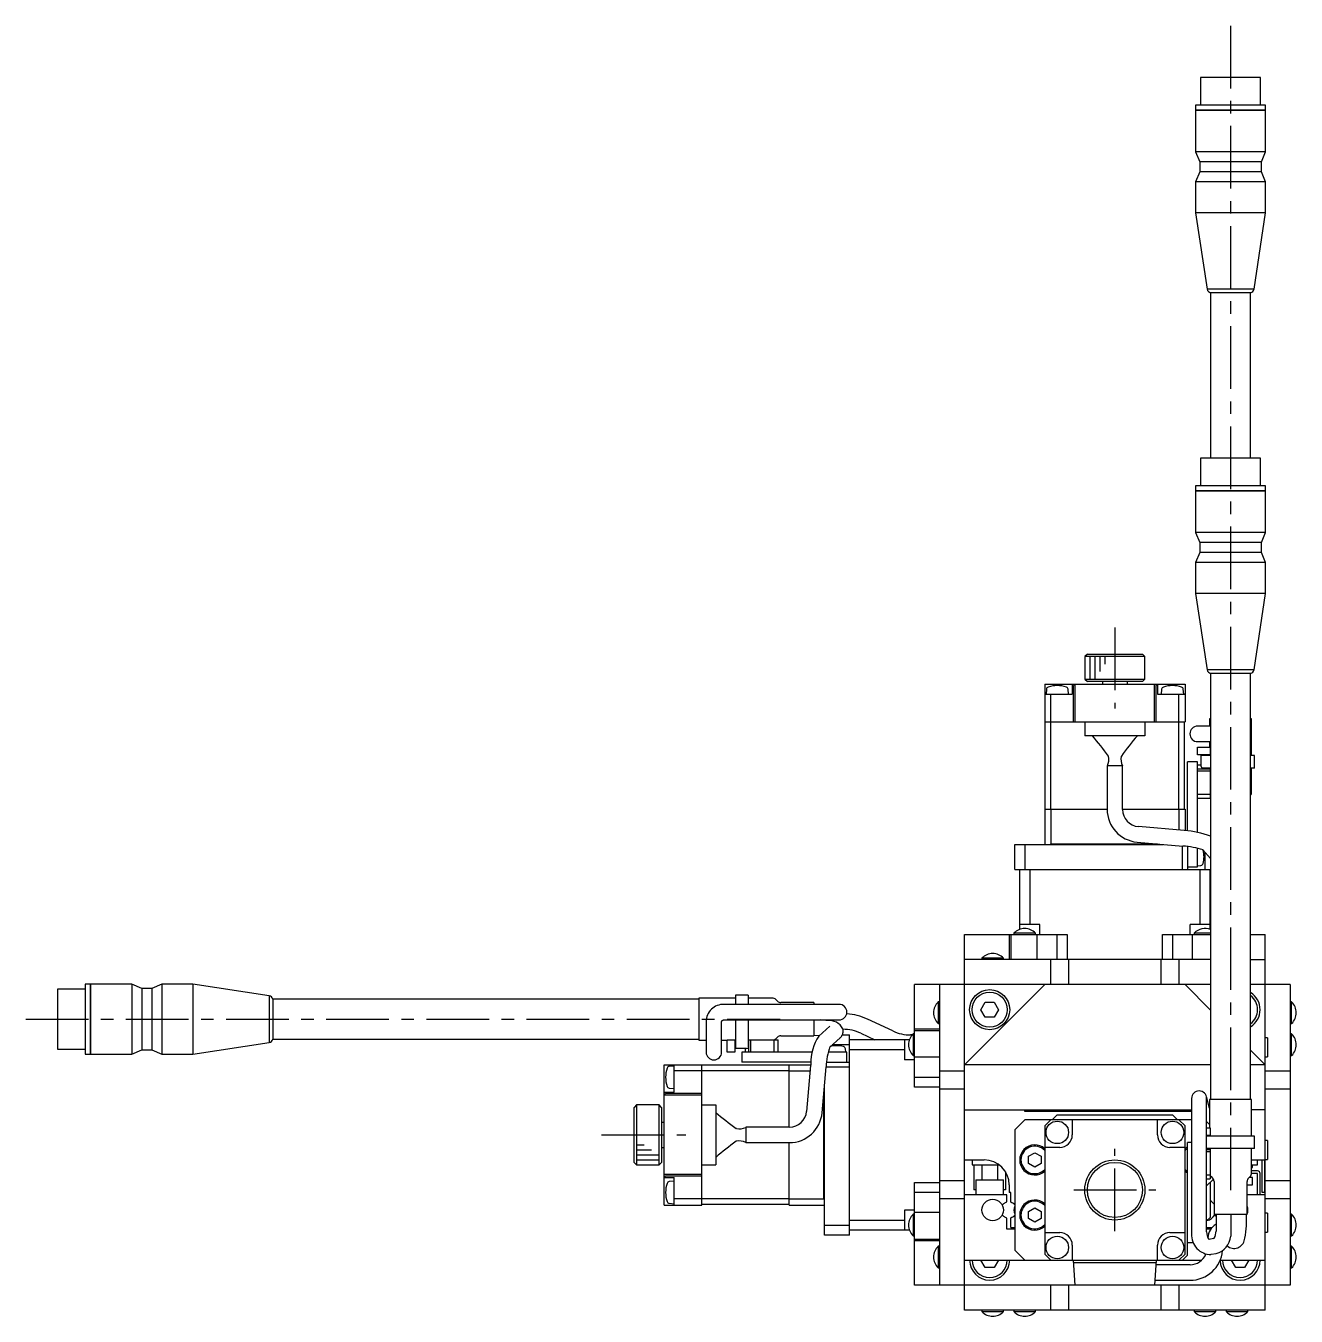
# Model space of a CAD drawing. Extents: x -671 to 414, y 17 to 801.
# Drawn here: x -400.5 to -146.9, y 543.5 to 801.1 of the extents above; entities that cross this region are included whole.
import ezdxf

# ---------------------------------------------------------------- set-up
doc = ezdxf.new("R2010")
doc.units = 0
doc.header["$LTSCALE"] = 10
doc.linetypes.add('CENTER', pattern=[2, 1.25, -0.25, 0.25, -0.25])
doc.layers.add('1', color=7, linetype='CONTINUOUS')

msp = doc.modelspace()

# ---------------------------------------------------------------- linework, layer by layer
at = {"layer": '1', "color": 4, "linetype": 'CENTER'}
for p, q in [((-159.968894, 801.121513), (-159.968894, 568.623783)), ((-183.068894, 680.966921), (-183.068894, 664.787296)), ((-400.511788, 602.784934), (-249.924987, 602.784934)), ((-285.558316, 579.684934), (-268.726465, 579.684934)), ((-183.068894, 560.484934), (-183.068894, 576.884934)), ((-191.268894, 568.684934), (-174.868894, 568.684934))]:
    msp.add_line(p, q, dxfattribs=at)
at = {"layer": '1', "color": 7, "linetype": 'CONTINUOUS'}
for p, q in [((-165.968892, 790.770722), (-165.968892, 785.270721)), ((-153.968896, 790.770722), (-165.968892, 790.770722)), ((-153.968896, 785.270721), (-153.968896, 790.770722)), ((-166.968893, 785.270721), (-166.968893, 784.270719)), ((-152.968895, 785.270721), (-166.968893, 785.270721)), ((-166.918893, 784.270719), (-166.968893, 784.220719)), ((-152.968895, 784.270719), (-166.968893, 784.270719)), ((-166.968893, 784.220719), (-166.968893, 775.963719)), ((-152.968895, 784.220719), (-166.968893, 784.220719)), ((-152.968895, 784.220719), (-153.018895, 784.270719)), ((-152.968895, 784.270719), (-152.968895, 785.270721)), ((-152.968895, 775.963719), (-152.968895, 784.220719)), ((-166.968893, 775.963719), (-166.118894, 773.963719)), ((-152.968895, 775.963719), (-166.968893, 775.963719)), ((-153.818894, 773.963719), (-152.968895, 775.963719)), ((-166.118894, 773.963719), (-166.118894, 771.963719)), ((-153.818894, 773.963719), (-166.118894, 773.963719)), ((-153.818894, 771.963719), (-153.818894, 773.963719)), ((-166.118894, 771.963719), (-166.968893, 769.963719)), ((-153.818894, 771.963719), (-166.118894, 771.963719)), ((-152.968895, 769.963719), (-153.818894, 771.963719)), ((-166.968893, 769.963719), (-166.968893, 763.77072)), ((-152.968895, 769.963719), (-166.968893, 769.963719)), ((-152.968895, 763.77072), (-152.968895, 769.963719)), ((-166.968893, 763.77072), (-164.65322, 748.536737)), ((-152.968895, 763.77072), (-166.968893, 763.77072)), ((-155.284568, 748.536737), (-152.968895, 763.77072)), ((-155.284568, 748.536737), (-164.65322, 748.536737)), ((-163.968894, 747.813064), (-163.968894, 714.770722)), ((-155.968894, 747.813064), (-163.968894, 747.813064)), ((-155.968894, 714.770722), (-155.968894, 747.813064)), ((-165.968892, 714.770722), (-165.968892, 709.270721)), ((-153.968896, 714.770722), (-165.968892, 714.770722)), ((-153.968896, 709.270721), (-153.968896, 714.770722)), ((-166.968893, 709.270721), (-166.968893, 708.270719)), ((-152.968895, 709.270721), (-166.968893, 709.270721)), ((-152.968895, 708.270719), (-152.968895, 709.270721)), ((-166.918893, 708.270719), (-166.968893, 708.220719)), ((-152.968895, 708.270719), (-166.968893, 708.270719)), ((-166.968893, 708.220719), (-166.968893, 699.963719)), ((-152.968895, 708.220719), (-166.968893, 708.220719)), ((-152.968895, 708.220719), (-153.018895, 708.270719)), ((-152.968895, 699.963719), (-152.968895, 708.220719)), ((-166.968893, 699.963719), (-166.118894, 697.963719)), ((-152.968895, 699.963719), (-166.968893, 699.963719)), ((-153.818894, 697.963719), (-152.968895, 699.963719)), ((-166.118894, 695.963719), (-166.968893, 693.963719)), ((-166.118894, 697.963719), (-166.118894, 695.963719)), ((-153.818894, 697.963719), (-166.118894, 697.963719)), ((-153.818894, 695.963719), (-166.118894, 695.963719)), ((-153.818894, 695.963719), (-153.818894, 697.963719)), ((-152.968895, 693.963719), (-153.818894, 695.963719)), ((-166.968893, 693.963719), (-166.968893, 687.77072)), ((-152.968895, 693.963719), (-166.968893, 693.963719)), ((-152.968895, 687.77072), (-152.968895, 693.963719)), ((-166.968893, 687.77072), (-164.65322, 672.536737)), ((-152.968895, 687.77072), (-166.968893, 687.77072)), ((-155.284568, 672.536737), (-152.968895, 687.77072)), ((-188.568894, 675.684934), (-189.068894, 675.184934)), ((-177.068894, 675.184934), (-189.068894, 675.184934)), ((-189.068894, 675.184934), (-189.068894, 670.684934)), ((-188.568894, 675.684934), (-177.568894, 675.684934)), ((-177.068894, 675.184934), (-177.568894, 675.684934)), ((-177.068894, 670.684934), (-177.068894, 675.184934)), ((-155.284568, 672.536737), (-164.65322, 672.536737)), ((-189.068894, 670.684934), (-177.068894, 670.684934)), ((-189.068894, 670.684934), (-188.568894, 670.184934)), ((-177.568894, 670.184934), (-188.568894, 670.184934)), ((-185.568894, 670.184934), (-185.568894, 669.684934)), ((-180.568894, 669.684934), (-180.568894, 670.184934)), ((-177.568894, 670.184934), (-177.068894, 670.684934)), ((-163.968894, 671.813064), (-163.968894, 586.77072)), ((-155.968894, 671.813064), (-163.968894, 671.813064)), ((-155.968894, 586.77072), (-155.968894, 671.813064)), ((-197.068894, 669.684934), (-169.068894, 669.684934)), ((-197.068894, 669.684934), (-197.068894, 662.184934)), ((-197.068894, 667.684934), (-191.568894, 667.684934)), ((-196.732693, 668.670213), (-196.818894, 667.684934)), ((-195.868894, 662.184934), (-195.868894, 667.684934)), ((-192.318894, 667.684934), (-192.405095, 668.670213)), ((-191.568894, 669.684934), (-191.568894, 667.684934)), ((-191.318894, 662.184934), (-191.318894, 669.384934)), ((-191.28393, 669.384934), (-191.318894, 669.384934)), ((-191.28393, 669.684934), (-191.28393, 669.384934)), ((-190.96926, 662.184934), (-190.96926, 669.684934)), ((-175.168528, 662.184934), (-175.168528, 669.684934)), ((-174.853857, 669.684934), (-174.853857, 669.384934)), ((-174.818894, 669.384934), (-174.853857, 669.384934)), ((-174.818894, 662.184934), (-174.818894, 669.384934)), ((-174.568894, 669.684934), (-174.568894, 667.684934)), ((-174.568894, 667.684934), (-169.068894, 667.684934)), ((-173.732693, 668.670213), (-173.818894, 667.684934)), ((-170.268894, 662.184934), (-170.268894, 667.684934)), ((-169.318894, 667.684934), (-169.405095, 668.670213)), ((-169.068894, 669.684934), (-169.068894, 662.184934)), ((-197.068894, 662.184934), (-169.068894, 662.184934)), ((-196.968894, 644.684934), (-196.968894, 662.184934)), ((-195.827473, 644.684934), (-195.827473, 662.184934)), ((-189.068894, 662.184934), (-189.068894, 659.384934)), ((-177.068894, 662.184934), (-177.068894, 659.384934)), ((-170.310315, 644.684934), (-170.310315, 662.184934)), ((-169.168894, 644.684934), (-169.168894, 662.184934)), ((-163.968894, 662.77072), (-164.168894, 662.77072)), ((-164.168894, 662.77072), (-164.168894, 661.298012)), ((-155.768894, 662.77072), (-155.968894, 662.77072)), ((-155.768894, 655.434934), (-155.768894, 662.77072)), ((-163.968894, 661.298012), (-166.550713, 661.298012)), ((-177.068894, 659.384934), (-189.068894, 659.384934)), ((-166.568894, 657.084934), (-164.068894, 657.084934)), ((-166.568894, 655.584934), (-166.568894, 657.084934)), ((-166.550713, 658.198012), (-163.968894, 658.198012)), ((-164.168894, 658.198012), (-164.168894, 657.084934)), ((-164.068894, 657.084934), (-164.068894, 655.434934)), ((-181.809128, 655.238692), (-181.769587, 655.331198)), ((-164.068894, 655.584934), (-166.568894, 655.584934)), ((-165.838894, 653.240058), (-165.838894, 655.434934)), ((-163.968894, 655.434934), (-165.838894, 655.434934)), ((-165.338894, 655.434934), (-165.338894, 655.584934)), ((-164.138894, 655.584934), (-164.138894, 655.434934)), ((-155.168894, 655.434934), (-155.968894, 655.434934)), ((-155.168894, 652.934934), (-155.168894, 655.434934)), ((-181.518894, 653.384934), (-184.618894, 653.384934)), ((-184.618894, 653.384934), (-184.618894, 644.66659)), ((-181.518894, 644.66659), (-181.518894, 653.384934)), ((-166.568894, 654.184934), (-168.568894, 654.184934)), ((-168.568894, 640.36676), (-168.568894, 654.184934)), ((-166.568894, 640.080792), (-166.568894, 654.184934)), ((-165.838894, 653.484934), (-166.568894, 653.484934)), ((-166.568894, 652.784934), (-164.068894, 652.784934)), ((-166.568894, 652.369612), (-164.068894, 652.369612)), ((-165.838894, 653.240058), (-165.723619, 652.934934)), ((-163.968894, 652.934934), (-165.723619, 652.934934)), ((-164.138894, 652.934934), (-164.138894, 652.784934)), ((-164.068894, 652.934934), (-164.068894, 646.884934)), ((-155.168894, 652.934934), (-155.968894, 652.934934)), ((-155.768894, 648.084934), (-155.768894, 652.934934)), ((-166.568894, 647.702179), (-164.068894, 647.702179)), ((-166.568894, 646.884934), (-164.068894, 646.884934)), ((-197.068894, 644.684934), (-197.068894, 637.684934)), ((-197.068894, 644.684934), (-184.618894, 644.684934)), ((-195.868894, 644.684934), (-195.868894, 637.784934)), ((-181.518894, 644.684934), (-169.068894, 644.684934)), ((-170.268894, 644.684934), (-170.268894, 640.521)), ((-169.068894, 644.684934), (-169.068894, 640.415526)), ((-169.203597, 640.427798), (-178.369581, 641.229718)), ((-203.068894, 632.684934), (-203.068894, 637.684934)), ((-203.068894, 637.684934), (-173.421024, 637.684934)), ((-201.068894, 637.684934), (-201.068894, 632.684934)), ((-195.968894, 637.684934), (-195.868894, 637.784934)), ((-195.868894, 637.784934), (-174.564029, 637.784934)), ((-178.639764, 638.141514), (-169.47378, 637.339595)), ((-169.568894, 632.684934), (-169.568894, 637.347916)), ((-168.568894, 637.246032), (-168.568894, 632.684934)), ((-166.568894, 633.184934), (-166.568894, 636.919296)), ((-165.528598, 636.621521), (-163.968894, 634.863482)), ((-165.068894, 632.684934), (-165.068894, 636.10336)), ((-203.068894, 632.684934), (-163.968894, 632.684934)), ((-202.068894, 620.713361), (-202.068894, 632.684934)), ((-200.068894, 632.684934), (-200.068894, 621.684934)), ((-168.568894, 633.184934), (-166.568894, 633.184934)), ((-166.568894, 633.434934), (-165.886107, 633.49467)), ((-166.068894, 621.684934), (-166.068894, 632.684934)), ((-164.068894, 620.713361), (-164.068894, 632.684934)), ((-163.968894, 627.853701), (-164.068894, 627.63925)), ((-198.068894, 621.684934), (-202.068894, 621.684934)), ((-198.068894, 619.684934), (-198.068894, 621.684934)), ((-168.068894, 619.684934), (-168.068894, 621.684934)), ((-164.068894, 621.684934), (-168.068894, 621.684934)), ((-213.068894, 619.684934), (-192.568894, 619.684934)), ((-213.068894, 544.684934), (-213.068894, 619.684934)), ((-204.168894, 619.684934), (-204.168894, 614.684934)), ((-203.868894, 619.684934), (-203.868894, 614.684934)), ((-203.218894, 619.977181), (-203.218894, 619.684934)), ((-198.918894, 619.977181), (-203.218894, 619.977181)), ((-198.918894, 619.684934), (-198.918894, 619.977181)), ((-198.568894, 614.684934), (-198.568894, 619.684934)), ((-194.568894, 614.684934), (-194.568894, 619.684934)), ((-192.568894, 619.684934), (-192.568894, 614.684934)), ((-173.568894, 614.684934), (-173.568894, 619.684934)), ((-173.568894, 619.684934), (-163.968894, 619.684934)), ((-171.568894, 619.684934), (-171.568894, 614.684934)), ((-167.568894, 614.684934), (-167.568894, 619.684934)), ((-167.218894, 619.977181), (-167.218894, 619.684934)), ((-163.968894, 619.977181), (-167.218894, 619.977181)), ((-155.968894, 619.684934), (-153.068894, 619.684934)), ((-153.068894, 544.684934), (-153.068894, 619.684934)), ((-163.968894, 614.684934), (-213.068894, 614.684934)), ((-209.618894, 614.977181), (-209.618894, 614.684934)), ((-205.318894, 614.977181), (-209.618894, 614.977181)), ((-205.318894, 614.684934), (-205.318894, 614.977181)), ((-195.868894, 609.684934), (-195.868894, 614.684934)), ((-192.268894, 609.684934), (-192.268894, 614.684934)), ((-173.868894, 614.684934), (-173.868894, 609.684934)), ((-170.268894, 614.684934), (-170.268894, 609.684934)), ((-155.968894, 614.684934), (-153.068894, 614.684934)), ((-388.654681, 608.784932), (-394.154682, 608.784932)), ((-394.154682, 608.784932), (-394.154682, 596.784936)), ((-387.654679, 609.784933), (-388.654681, 609.784933)), ((-388.654681, 609.784933), (-388.654681, 595.784935)), ((-387.604679, 609.784933), (-387.654679, 609.734933)), ((-387.654679, 609.784933), (-387.654679, 595.784935)), ((-379.347679, 609.784933), (-387.604679, 609.784933)), ((-387.604679, 609.784933), (-387.604679, 595.784935)), ((-377.347679, 608.934934), (-379.347679, 609.784933)), ((-379.347679, 609.784933), (-379.347679, 595.784935)), ((-375.347679, 608.934934), (-377.347679, 608.934934)), ((-377.347679, 608.934934), (-377.347679, 596.634934)), ((-373.347679, 609.784933), (-375.347679, 608.934934)), ((-375.347679, 608.934934), (-375.347679, 596.634934)), ((-367.15468, 609.784933), (-373.347679, 609.784933)), ((-373.347679, 609.784933), (-373.347679, 595.784935)), ((-351.920698, 607.469259), (-367.15468, 609.784933)), ((-367.15468, 609.784933), (-367.15468, 595.784935)), ((-223.068894, 589.184934), (-223.068894, 609.684934)), ((-163.968894, 609.684934), (-223.068894, 609.684934)), ((-218.068894, 609.684934), (-218.068894, 549.684934)), ((-213.068894, 593.684934), (-197.068894, 609.684934)), ((-169.068894, 609.684934), (-163.968894, 604.584934)), ((-148.068894, 609.684934), (-155.968894, 609.684934)), ((-148.068894, 609.684934), (-148.068894, 549.684934)), ((-351.920698, 607.469259), (-351.920698, 598.100608)), ((-266.15468, 606.784934), (-351.197024, 606.784934)), ((-351.197024, 606.784934), (-351.197024, 598.784934)), ((-258.818894, 606.984934), (-266.15468, 606.984934)), ((-266.15468, 606.984934), (-266.15468, 598.584934)), ((-238.131972, 605.740502), (-261.131972, 605.740502)), ((-258.818894, 607.584934), (-258.818894, 605.740502)), ((-256.318894, 607.584934), (-258.818894, 607.584934)), ((-256.318894, 607.584934), (-256.318894, 605.740502)), ((-251.468894, 606.984934), (-256.318894, 606.984934)), ((-250.447574, 606.377827), (-250.761787, 606.69204)), ((-243.15468, 606.084934), (-249.740467, 606.084934)), ((-243.15468, 606.084934), (-243.15468, 605.740502)), ((-218.068894, 606.234934), (-218.361141, 606.234934)), ((-218.361141, 606.234934), (-218.361141, 601.934934)), ((-209.800945, 604.684934), (-208.934919, 606.184934)), ((-208.934919, 606.184934), (-207.202868, 606.184934)), ((-207.202868, 606.184934), (-206.336843, 604.684934)), ((-147.776646, 606.234934), (-148.068894, 606.234934)), ((-147.776646, 601.934934), (-147.776646, 606.234934)), ((-208.934919, 603.184934), (-209.800945, 604.684934)), ((-207.202868, 603.184934), (-208.934919, 603.184934)), ((-206.336843, 604.684934), (-207.202868, 603.184934)), ((-264.681972, 602.311116), (-264.681972, 596.203114)), ((-261.581972, 602.311116), (-261.581636, 602.323159)), ((-261.581972, 596.203114), (-261.581972, 602.311116)), ((-261.581636, 602.323159), (-261.578118, 602.351914)), ((-261.578118, 602.351914), (-261.572254, 602.375858)), ((-261.572254, 602.375858), (-261.564934, 602.396752)), ((-261.564934, 602.396752), (-261.556561, 602.415531)), ((-261.556561, 602.415531), (-261.547356, 602.432727)), ((-261.547356, 602.432727), (-261.537448, 602.448669)), ((-261.537448, 602.448669), (-261.526926, 602.463569)), ((-261.526926, 602.463569), (-261.515857, 602.477569)), ((-261.515857, 602.477569), (-261.504293, 602.490769)), ((-261.504293, 602.490769), (-261.492277, 602.50324)), ((-261.492277, 602.50324), (-261.478427, 602.516318)), ((-261.478427, 602.516318), (-261.464166, 602.528568)), ((-261.464166, 602.528568), (-261.449566, 602.540018)), ((-261.449566, 602.540018), (-261.434657, 602.55072)), ((-261.434657, 602.55072), (-261.419463, 602.560717)), ((-261.419463, 602.560717), (-261.404007, 602.570041)), ((-261.404007, 602.570041), (-261.388312, 602.578719)), ((-261.388312, 602.578719), (-261.372398, 602.586773)), ((-261.372398, 602.586773), (-261.356285, 602.59422)), ((-261.356285, 602.59422), (-261.33999, 602.601077)), ((-261.33999, 602.601077), (-261.323533, 602.607355)), ((-261.323533, 602.607355), (-261.306929, 602.613065)), ((-261.306929, 602.613065), (-261.290195, 602.618217)), ((-261.290195, 602.618217), (-261.273347, 602.622819)), ((-261.273347, 602.622819), (-261.2564, 602.626877)), ((-261.2564, 602.626877), (-261.23937, 602.630398)), ((-261.23937, 602.630398), (-261.222271, 602.633387)), ((-261.222271, 602.633387), (-261.205117, 602.635848)), ((-261.205117, 602.635848), (-261.187923, 602.637786)), ((-261.187923, 602.637786), (-261.170703, 602.639203)), ((-261.170703, 602.639203), (-261.153471, 602.640102)), ((-261.153471, 602.640102), (-261.137169, 602.640478)), ((-261.137169, 602.640478), (-261.131972, 602.640502)), ((-261.131972, 602.640502), (-238.131972, 602.640502)), ((-258.818894, 602.640502), (-258.818894, 596.914934)), ((-256.318894, 602.640502), (-256.318894, 597.030209)), ((-243.15468, 602.640502), (-243.15468, 599.484934)), ((-239.969571, 601.40124), (-242.196415, 599.425619)), ((-237.349891, 600.717793), (-237.395582, 600.891089)), ((-237.360092, 600.761116), (-237.348918, 600.761116)), ((-237.322735, 600.538779), (-237.349891, 600.717793)), ((-237.327689, 600.171551), (-237.31509, 600.356002)), ((-237.31509, 600.356002), (-237.322735, 600.538779)), ((-227.423072, 600.426633), (-232.467677, 602.778971)), ((-218.068894, 600.784934), (-223.068894, 600.784934)), ((-218.068894, 600.484934), (-223.068894, 600.484934)), ((-218.361141, 601.934934), (-218.068894, 601.934934)), ((-148.068894, 601.934934), (-147.776646, 601.934934)), ((-367.15468, 595.784935), (-351.920698, 598.100608)), ((-351.197024, 598.784934), (-266.15468, 598.784934)), ((-266.15468, 598.584934), (-264.681972, 598.584934)), ((-261.581972, 598.584934), (-260.468894, 598.584934)), ((-260.468894, 596.184934), (-260.468894, 598.684934)), ((-260.468894, 598.684934), (-258.818894, 598.684934)), ((-258.968894, 598.684934), (-258.968894, 596.184934)), ((-258.968894, 598.614934), (-258.818894, 598.614934)), ((-256.318894, 598.684934), (-250.268894, 598.684934)), ((-256.318894, 598.614934), (-256.168894, 598.614934)), ((-256.168894, 596.184934), (-256.168894, 598.684934)), ((-255.753573, 596.184934), (-255.753573, 598.684934)), ((-251.086139, 596.184934), (-251.086139, 598.684934)), ((-250.761787, 598.877827), (-250.447574, 599.19204)), ((-250.268894, 596.184934), (-250.268894, 598.684934)), ((-249.740467, 599.484934), (-243.15468, 599.484934)), ((-243.154571, 599.601424), (-242.051963, 599.553487)), ((-240.005481, 597.22523), (-237.912252, 599.082309)), ((-237.912252, 599.082309), (-237.885429, 599.106556)), ((-237.872502, 599.118573), (-237.793165, 599.197538)), ((-237.793165, 599.197538), (-237.681708, 599.326841)), ((-237.681708, 599.326841), (-237.583038, 599.466121)), ((-237.583038, 599.466121), (-237.489448, 599.632216)), ((-237.489448, 599.632216), (-237.415053, 599.807028)), ((-237.46526, 599.684934), (-236.068894, 599.684934)), ((-237.415053, 599.807028), (-237.360985, 599.987714)), ((-237.360985, 599.987714), (-237.327689, 600.171551)), ((-236.068894, 559.684934), (-236.068894, 599.684934)), ((-224.097321, 598.684934), (-236.068894, 598.684934)), ((-233.777794, 599.969417), (-231.023211, 598.684934)), ((-225.068894, 598.684934), (-225.068894, 594.684934)), ((-223.548697, 599.634934), (-223.851947, 599.634934)), ((-223.068894, 599.834934), (-223.361141, 599.834934)), ((-223.361141, 599.834934), (-223.361141, 595.534934)), ((-152.568894, 599.084934), (-153.068894, 599.084934)), ((-152.568894, 599.084934), (-152.568894, 595.284934)), ((-147.776646, 599.834934), (-148.068894, 599.834934)), ((-147.776646, 595.534934), (-147.776646, 599.834934)), ((-394.154682, 596.784936), (-388.654681, 596.784936)), ((-388.654681, 595.784935), (-387.654679, 595.784935)), ((-387.654679, 595.834935), (-387.604679, 595.784935)), ((-387.604679, 595.784935), (-379.347679, 595.784935)), ((-379.347679, 595.784935), (-377.347679, 596.634934)), ((-377.347679, 596.634934), (-375.347679, 596.634934)), ((-375.347679, 596.634934), (-373.347679, 595.784935)), ((-373.347679, 595.784935), (-367.15468, 595.784935)), ((-258.968894, 596.184934), (-260.468894, 596.184934)), ((-258.818894, 597.414934), (-258.968894, 597.414934)), ((-256.624018, 596.914934), (-258.818894, 596.914934)), ((-257.568894, 596.184934), (-257.568894, 594.184934)), ((-243.464752, 596.184934), (-257.568894, 596.184934)), ((-256.868894, 596.914934), (-256.868894, 596.184934)), ((-256.624018, 596.914934), (-256.318894, 597.030209)), ((-236.568894, 596.184934), (-240.303256, 596.184934)), ((-236.068894, 597.684934), (-239.48732, 597.684934)), ((-236.818894, 596.184934), (-236.87863, 596.867721)), ((-236.568894, 594.184934), (-236.568894, 596.184934)), ((-225.068894, 596.684934), (-236.068894, 596.684934)), ((-223.361141, 595.534934), (-223.068894, 595.534934)), ((-218.068894, 595.184934), (-223.068894, 595.184934)), ((-155.968894, 596.584934), (-153.068894, 593.684934)), ((-153.068894, 595.284934), (-152.568894, 595.284934)), ((-148.068894, 595.534934), (-147.776646, 595.534934)), ((-273.068894, 565.684934), (-273.068894, 593.684934)), ((-273.068894, 593.684934), (-265.568894, 593.684934)), ((-271.068894, 593.434934), (-272.054174, 593.348733)), ((-271.068894, 588.184934), (-271.068894, 593.684934)), ((-265.568894, 565.684934), (-265.568894, 593.684934)), ((-248.068894, 593.584934), (-265.568894, 593.584934)), ((-243.75072, 594.184934), (-257.568894, 594.184934)), ((-248.068894, 593.684934), (-243.799486, 593.684934)), ((-248.068894, 581.234934), (-248.068894, 593.684934)), ((-243.811758, 593.550231), (-244.613678, 584.384246)), ((-243.805298, 593.623128), (-243.811758, 593.550231)), ((-243.779649, 593.895903), (-243.805298, 593.623128)), ((-241.525474, 584.114064), (-240.723555, 593.280048)), ((-236.068894, 593.184934), (-240.731876, 593.184934)), ((-240.629992, 594.184934), (-236.068894, 594.184934)), ((-223.068894, 594.684934), (-225.068894, 594.684934)), ((-163.968894, 593.684934), (-213.068894, 593.684934)), ((-153.068894, 593.684934), (-155.968894, 593.684934)), ((-265.568894, 592.484934), (-271.068894, 592.484934)), ((-248.068894, 592.443512), (-265.568894, 592.443512)), ((-248.068894, 592.484934), (-243.90496, 592.484934)), ((-223.068894, 591.184934), (-218.068894, 591.184934)), ((-218.068894, 592.484934), (-213.068894, 592.484934)), ((-153.068894, 592.484934), (-148.068894, 592.484934)), ((-273.068894, 588.184934), (-271.068894, 588.184934)), ((-273.068894, 587.89997), (-272.768894, 587.89997)), ((-265.568894, 587.5853), (-273.068894, 587.5853)), ((-272.768894, 587.934934), (-272.768894, 587.89997)), ((-265.568894, 587.934934), (-272.768894, 587.934934)), ((-272.054174, 589.021135), (-271.068894, 588.934934)), ((-241.168894, 566.884934), (-241.168894, 588.189798)), ((-241.068894, 559.684934), (-241.068894, 589.332804)), ((-218.068894, 589.184934), (-223.068894, 589.184934)), ((-218.068894, 588.884934), (-213.068894, 588.884934)), ((-153.068894, 588.884934), (-148.068894, 588.884934)), ((-278.568894, 585.684934), (-279.068894, 585.184934)), ((-279.068894, 574.184934), (-279.068894, 585.184934)), ((-278.568894, 585.684934), (-278.568894, 573.684934)), ((-274.068894, 585.684934), (-278.568894, 585.684934)), ((-274.068894, 573.684934), (-274.068894, 585.684934)), ((-273.568894, 585.184934), (-274.068894, 585.684934)), ((-273.568894, 585.184934), (-273.568894, 574.184934)), ((-265.568894, 585.684934), (-262.768894, 585.684934)), ((-262.768894, 585.684934), (-262.768894, 573.684934)), ((-167.751218, 586.963452), (-167.751218, 560.301343)), ((-164.168894, 584.987669), (-164.802329, 587.35168)), ((-164.751218, 560.301343), (-164.751218, 586.963452)), ((-164.168894, 586.77072), (-164.168894, 581.084934)), ((-155.768894, 586.77072), (-164.168894, 586.77072)), ((-155.768894, 579.434934), (-155.768894, 586.77072)), ((-213.068894, 584.684934), (-167.751218, 584.684934)), ((-201.068894, 582.684934), (-203.068894, 580.684934)), ((-201.068894, 584.384934), (-201.068894, 584.684934)), ((-167.751218, 584.384934), (-201.068894, 584.384934)), ((-167.751218, 582.684934), (-201.068894, 582.684934)), ((-195.868894, 582.684934), (-197.068894, 581.484934)), ((-194.568894, 583.684934), (-195.568894, 582.684934)), ((-194.568894, 583.684934), (-171.568894, 583.684934)), ((-191.568894, 582.684934), (-191.568894, 579.684934)), ((-174.568894, 579.684934), (-174.568894, 582.684934)), ((-170.568894, 582.684934), (-171.568894, 583.684934)), ((-169.068894, 581.484934), (-170.268894, 582.684934)), ((-164.168894, 581.784934), (-164.751218, 582.367258)), ((-153.068894, 584.684934), (-155.768894, 584.684934)), ((-273.068894, 582.184934), (-273.568894, 582.184934)), ((-258.622652, 580.9447), (-258.715159, 580.984241)), ((-256.768894, 581.234934), (-256.768894, 578.134934)), ((-248.05055, 581.234934), (-256.768894, 581.234934)), ((-203.068894, 580.684934), (-203.068894, 556.684934)), ((-197.068894, 581.484934), (-197.068894, 555.884934)), ((-169.068894, 555.884934), (-169.068894, 581.484934)), ((-164.751218, 581.084934), (-164.068894, 581.084934)), ((-164.068894, 581.084934), (-164.068894, 579.434934)), ((-273.568894, 577.184934), (-273.068894, 577.184934)), ((-256.768894, 578.134934), (-248.05055, 578.134934)), ((-248.068894, 565.684934), (-248.068894, 578.134934)), ((-194.068894, 577.184934), (-197.068894, 577.184934)), ((-169.068894, 577.184934), (-172.068894, 577.184934)), ((-167.751218, 578.184934), (-168.568894, 578.184934)), ((-168.568894, 555.684934), (-168.568894, 578.184934)), ((-164.068894, 579.584934), (-164.751218, 579.584934)), ((-155.168894, 579.434934), (-164.751218, 579.434934)), ((-164.138894, 579.584934), (-164.138894, 579.434934)), ((-155.168894, 576.934934), (-155.168894, 579.434934)), ((-152.568894, 578.584934), (-153.068894, 578.584934)), ((-152.568894, 578.584934), (-152.568894, 574.784934)), ((-213.068894, 574.684934), (-209.168894, 574.684934)), ((-211.568894, 574.684934), (-211.568894, 573.684934)), ((-200.318894, 575.406622), (-199.068894, 576.128309)), ((-200.318894, 573.963246), (-200.318894, 575.406622)), ((-199.068894, 576.128309), (-197.818894, 575.406622)), ((-197.818894, 575.406622), (-197.818894, 573.963246)), ((-155.168894, 576.934934), (-164.751218, 576.934934)), ((-164.751218, 576.784934), (-164.068894, 576.784934)), ((-164.751218, 576.369612), (-164.068894, 576.369612)), ((-164.138894, 576.934934), (-164.138894, 576.784934)), ((-164.068894, 576.934934), (-164.068894, 570.884934)), ((-155.768894, 572.084934), (-155.768894, 576.934934)), ((-155.768894, 574.684934), (-153.068894, 574.684934)), ((-154.568894, 573.684934), (-154.568894, 574.684934)), ((-153.668894, 568.184934), (-153.668894, 574.684934)), ((-153.168894, 574.684934), (-153.168894, 568.184934)), ((-153.068894, 574.784934), (-152.568894, 574.784934)), ((-279.068894, 574.184934), (-278.568894, 573.684934)), ((-278.568894, 573.684934), (-274.068894, 573.684934)), ((-274.068894, 573.684934), (-273.568894, 574.184934)), ((-265.568894, 573.684934), (-262.768894, 573.684934)), ((-211.568894, 573.684934), (-206.168894, 573.684934)), ((-211.24432, 573.684934), (-211.24432, 568.684934)), ((-209.656607, 573.684934), (-209.656607, 570.684934)), ((-206.481181, 573.684934), (-206.481181, 570.684934)), ((-204.893467, 572.274705), (-204.893467, 568.684934)), ((-199.068894, 573.241558), (-200.318894, 573.963246)), ((-197.818894, 573.963246), (-199.068894, 573.241558)), ((-154.568894, 571.984934), (-155.773907, 571.984934)), ((-155.768894, 573.684934), (-154.568894, 573.684934)), ((-155.768894, 573.184934), (-155.568894, 573.184934)), ((-154.568894, 572.484934), (-155.768894, 572.484934)), ((-155.568894, 573.184934), (-155.568894, 573.684934)), ((-154.568894, 567.684934), (-154.568894, 571.984934)), ((-154.068894, 567.684934), (-154.068894, 571.984934)), ((-265.568894, 571.784568), (-273.068894, 571.784568)), ((-273.068894, 571.469897), (-272.768894, 571.469897)), ((-273.068894, 571.184934), (-271.068894, 571.184934)), ((-272.768894, 571.469897), (-272.768894, 571.434934)), ((-265.568894, 571.434934), (-272.768894, 571.434934)), ((-271.068894, 570.434934), (-272.054174, 570.348733)), ((-271.068894, 565.684934), (-271.068894, 571.184934)), ((-223.068894, 570.184934), (-218.068894, 570.184934)), ((-223.068894, 549.684934), (-223.068894, 570.184934)), ((-213.068894, 570.484934), (-218.068894, 570.484934)), ((-210.818894, 570.684934), (-205.318894, 570.684934)), ((-210.818894, 570.684934), (-210.818894, 567.684934)), ((-205.318894, 567.684934), (-205.318894, 570.684934)), ((-204.168894, 569.684934), (-204.168894, 568.184934)), ((-164.751218, 571.702179), (-164.068894, 571.702179)), ((-164.751218, 570.884934), (-164.068894, 570.884934)), ((-164.751218, 569.50261), (-163.400844, 570.852984)), ((-164.068894, 570.184934), (-164.068894, 563.184934)), ((-163.876001, 571.377827), (-163.561787, 571.063613)), ((-163.268894, 570.356507), (-163.268894, 563.77072)), ((-156.668894, 563.77072), (-156.668894, 570.356507)), ((-156.668894, 569.684934), (-155.568894, 569.684934)), ((-156.376001, 571.063613), (-156.061787, 571.377827)), ((-155.568894, 571.184934), (-156.25468, 571.184934)), ((-155.568894, 569.684934), (-155.568894, 571.184934)), ((-148.068894, 570.484934), (-153.068894, 570.484934)), ((-265.568894, 566.884934), (-271.068894, 566.884934)), ((-248.068894, 566.926355), (-265.568894, 566.926355)), ((-248.068894, 566.884934), (-241.168894, 566.884934)), ((-241.068894, 566.784934), (-241.168894, 566.884934)), ((-218.068894, 568.184934), (-223.068894, 568.184934)), ((-213.068894, 566.884934), (-218.068894, 566.884934)), ((-204.668894, 567.684934), (-213.068894, 567.684934)), ((-210.818894, 568.684934), (-211.24432, 568.684934)), ((-204.893467, 568.684934), (-205.318894, 568.684934)), ((-204.668894, 566.293474), (-204.668894, 567.684934)), ((-203.868894, 568.184934), (-204.168894, 568.184934)), ((-203.868894, 566.221214), (-203.868894, 568.184934)), ((-153.068894, 567.684934), (-156.668894, 567.684934)), ((-153.168894, 568.184934), (-153.668894, 568.184934)), ((-148.068894, 566.884934), (-153.068894, 566.884934)), ((-273.068894, 565.684934), (-265.568894, 565.684934)), ((-272.054174, 566.021135), (-271.068894, 565.934934)), ((-248.068894, 565.784934), (-265.568894, 565.784934)), ((-248.068894, 565.684934), (-241.068894, 565.684934)), ((-223.068894, 564.684934), (-225.068894, 564.684934)), ((-225.068894, 564.684934), (-225.068894, 560.684934)), ((-205.028989, 566.085573), (-204.668894, 566.293474)), ((-200.318894, 564.406622), (-199.068894, 565.128309)), ((-200.318894, 562.963246), (-200.318894, 564.406622)), ((-199.068894, 565.128309), (-197.818894, 564.406622)), ((-197.818894, 564.406622), (-197.818894, 562.963246)), ((-241.068894, 561.684934), (-236.068894, 561.684934)), ((-236.068894, 562.684934), (-225.068894, 562.684934)), ((-223.068894, 563.834934), (-223.361141, 563.834934)), ((-223.361141, 563.834934), (-223.361141, 559.534934)), ((-218.068894, 564.184934), (-223.068894, 564.184934)), ((-204.668894, 563.076393), (-205.028989, 563.284294)), ((-204.668894, 560.884934), (-204.668894, 563.076393)), ((-203.868894, 561.184934), (-203.868894, 563.148654)), ((-199.068894, 562.241558), (-200.318894, 562.963246)), ((-197.818894, 562.963246), (-199.068894, 562.241558)), ((-164.751218, 562.50261), (-164.068894, 563.184934)), ((-156.668894, 563.77072), (-163.268894, 563.77072)), ((-162.868894, 563.77072), (-162.868894, 560.467034)), ((-159.894311, 563.77072), (-159.894311, 561.544188)), ((-156.818894, 561.544188), (-156.818894, 563.77072)), ((-152.568894, 564.084934), (-153.068894, 564.084934)), ((-152.568894, 564.084934), (-152.568894, 560.284934)), ((-147.776646, 563.834934), (-148.068894, 563.834934)), ((-147.776646, 559.534934), (-147.776646, 563.834934)), ((-236.068894, 559.684934), (-241.068894, 559.684934)), ((-224.097321, 560.684934), (-236.068894, 560.684934)), ((-223.361141, 559.534934), (-223.068894, 559.534934)), ((-203.068894, 560.884934), (-204.668894, 560.884934)), ((-203.868894, 561.184934), (-203.068894, 561.184934)), ((-197.068894, 560.184934), (-194.068894, 560.184934)), ((-172.068894, 560.184934), (-169.068894, 560.184934)), ((-164.751218, 561.184934), (-163.685976, 561.184934)), ((-163.892887, 560.884934), (-164.751218, 560.884934)), ((-163.250407, 559.08406), (-163.322419, 559.002358)), ((-159.900548, 560.467034), (-159.949198, 559.480749)), ((-159.894311, 561.544188), (-159.900548, 560.467034)), ((-153.068894, 560.284934), (-152.568894, 560.284934)), ((-148.068894, 559.534934), (-147.776646, 559.534934)), ((-223.068894, 558.884934), (-218.068894, 558.884934)), ((-223.068894, 558.584934), (-218.068894, 558.584934)), ((-218.068894, 557.434934), (-218.361141, 557.434934)), ((-218.361141, 557.434934), (-218.361141, 553.134934)), ((-203.068894, 556.684934), (-201.068894, 554.684934)), ((-191.568894, 557.684934), (-191.568894, 554.684934)), ((-174.568894, 554.684934), (-174.568894, 557.684934)), ((-168.568894, 558.184934), (-167.360065, 558.184934)), ((-164.316779, 558.856038), (-164.394337, 558.951659)), ((-164.237151, 558.788481), (-164.316779, 558.856038)), ((-163.347426, 558.963946), (-164.269652, 558.81146)), ((-163.322419, 559.002358), (-163.374463, 558.959243)), ((-160.674918, 557.537489), (-160.446773, 557.370545)), ((-147.776646, 557.434934), (-148.068894, 557.434934)), ((-147.776646, 553.134934), (-147.776646, 557.434934)), ((-213.068894, 554.684934), (-165.717963, 554.684934)), ((-208.934919, 553.184934), (-209.800945, 554.684934)), ((-206.336843, 554.684934), (-207.202868, 553.184934)), ((-197.068894, 555.884934), (-195.868894, 554.684934)), ((-190.969254, 549.684934), (-191.318894, 554.684934)), ((-191.28393, 554.184934), (-174.853857, 554.184934)), ((-174.818894, 554.684934), (-175.168524, 549.684934)), ((-170.268894, 554.684934), (-169.068894, 555.884934)), ((-169.568894, 554.684934), (-168.568894, 555.684934)), ((-164.229051, 555.802565), (-164.073873, 555.811571)), ((-164.073873, 555.811571), (-163.919423, 555.829292)), ((-163.919423, 555.829292), (-163.860126, 555.838441)), ((-163.860126, 555.838441), (-162.858035, 556.004132)), ((-162.025147, 554.684934), (-153.068894, 554.684934)), ((-158.934919, 553.184934), (-159.800945, 554.684934)), ((-156.336843, 554.684934), (-157.202868, 553.184934)), ((-218.361141, 553.134934), (-218.068894, 553.134934)), ((-207.202868, 553.184934), (-208.934919, 553.184934)), ((-168.068894, 553.759934), (-174.883576, 553.759934)), ((-157.202868, 553.184934), (-158.934919, 553.184934)), ((-148.068894, 553.134934), (-147.776646, 553.134934)), ((-148.068894, 549.684934), (-223.068894, 549.684934)), ((-195.868894, 544.684934), (-195.868894, 549.684934)), ((-192.268894, 544.684934), (-192.268894, 549.684934)), ((-175.100349, 550.659934), (-168.068894, 550.659934)), ((-173.868894, 549.684934), (-173.868894, 544.684934)), ((-170.268894, 549.684934), (-170.268894, 544.684934)), ((-153.068894, 544.684934), (-213.068894, 544.684934)), ((-209.618894, 544.684934), (-209.618894, 544.392686)), ((-209.618894, 544.392686), (-205.318894, 544.392686)), ((-205.318894, 544.392686), (-205.318894, 544.684934)), ((-203.218894, 544.684934), (-203.218894, 544.392686)), ((-203.218894, 544.392686), (-198.918894, 544.392686)), ((-198.918894, 544.392686), (-198.918894, 544.684934)), ((-167.218894, 544.684934), (-167.218894, 544.392686)), ((-167.218894, 544.392686), (-162.918894, 544.392686)), ((-162.918894, 544.392686), (-162.918894, 544.684934)), ((-160.818894, 544.684934), (-160.818894, 544.392686)), ((-160.818894, 544.392686), (-156.518894, 544.392686)), ((-156.518894, 544.392686), (-156.518894, 544.684934))]:
    msp.add_line(p, q, dxfattribs=at)
at = {"layer": '1', "color": 9, "linetype": 'CONTINUOUS'}
for p, q in [((-188.068894, 675.184934), (-188.068894, 670.684934)), ((-187.068894, 675.184934), (-187.068894, 670.684934)), ((-186.068894, 675.184934), (-186.068894, 672.184934)), ((-185.068894, 675.184934), (-185.068894, 673.684934)), ((-278.568894, 577.684934), (-277.068894, 577.684934)), ((-278.568894, 576.684934), (-275.568894, 576.684934)), ((-278.568894, 575.684934), (-274.068894, 575.684934)), ((-278.568894, 574.684934), (-274.068894, 574.684934))]:
    msp.add_line(p, q, dxfattribs=at)
at = {"layer": '1', "color": 7, "linetype": 'CONTINUOUS'}
for centre, radius in [((-208.068894, 604.684934), 4), ((-208.068894, 604.684934), 3.5), ((-194.568894, 580.184934), 2.25), ((-171.568894, 580.184934), 2.25), ((-183.068894, 568.684934), 6), ((-183.068894, 568.684934), 5.5), ((-207.468894, 564.684934), 2.15), ((-194.568894, 557.184934), 2.25), ((-171.568894, 557.184934), 2.25)]:
    msp.add_circle(centre, radius, dxfattribs=at)
for centre, radius, start, end in [((-163.680977, 748.770721), 1.000002, 193.531698, 253.266744), ((-156.256811, 748.770721), 1.000002, 286.733256, 346.468302), ((-163.680977, 672.770721), 1.000002, 193.531698, 253.266744), ((-156.256811, 672.770721), 1.000002, 286.733256, 346.468302), ((-196.234596, 668.626635), 0.5, 107.629155, 175), ((-194.568894, 663.384934), 6, 72.370845, 107.629155), ((-192.903192, 668.626635), 0.5, 5, 72.370845), ((-173.234596, 668.626635), 0.5, 107.629155, 175), ((-171.568894, 663.384934), 6, 72.370845, 107.629155), ((-169.903192, 668.626635), 0.5, 5, 72.370845), ((-166.550713, 659.748012), 1.55, 90, 270), ((-224.097287, 627.352835), 48.583733, 35.09299571, 41.24783254), ((-132.893901, 620.031078), 60.29039, 139.25161059, 144.16156594), ((-187.248562, 654.654763), 2.970833, 334.69530626, 12.22572146), ((-178.645098, 654.696642), 3.210125, 170.27866908, 204.11791776), ((-166.638894, 650.184934), 3.3, 51.98772, 56.44269), ((-163.168894, 648.084934), 1, 205.841969, 216.869898), ((-156.768894, 648.084934), 1, 323.130102, 0), ((-178.068894, 644.66659), 6.55, 180, 265), ((-178.068894, 644.66659), 3.45, 180, 265), ((-170.059782, 623.629048), 16.820554, 68.771288, 87.082319), ((-170.293261, 621.847451), 15.513803, 71.828954, 86.97207), ((-165.929684, 636.3771), 0.5, 15.362549, 19.168937), ((-170.268894, 635.184934), 5, 344.637451, 15.362549), ((-165.929684, 633.992767), 0.5, 275, 344.637451), ((-201.068894, 617.884934), 3, 44.220044, 135.779956), ((-165.068894, 617.884934), 3, 68.489813, 135.779956), ((-207.468894, 612.884934), 3, 44.220044, 135.779956), ((-158.068894, 604.684934), 4, 301.668243, 58.331757), ((-352.154681, 606.497017), 1.000002, 16.733256, 76.468302), ((-261.193931, 602.252519), 3.488533, 88.982322, 179.037553), ((-251.468894, 605.984934), 1, 45, 90), ((-249.740467, 607.084934), 1, 225, 270), ((-238.131972, 604.190502), 1.55, 270, 90), ((-216.268894, 604.084934), 3, 134.220044, 225.779956), ((-158.068894, 604.684934), 3.5, 306.869897, 53.130103), ((-149.868894, 604.084934), 3, 314.220044, 45.779956), ((-237.348918, 592.311116), 11.55, 65, 86.394235), ((-243.19457, 581.059755), 21.628778, 82.71354664, 86.18609266), ((-240.149347, 599.394097), 3.134359, 28.52923116, 95.52989541), ((-237.348918, 592.311116), 8.45, 65, 90), ((-223.851947, 608.084934), 8.45, 245, 270), ((-352.154681, 599.072851), 1.000002, 283.531698, 343.266744), ((-253.568894, 596.114934), 3.3, 141.98772, 146.44269), ((-251.468894, 599.584934), 1, 295.841969, 315), ((-249.740467, 598.484934), 1, 90, 135), ((-233.629994, 593.981426), 10.150015, 147.56293198, 180.48277187), ((-221.268894, 597.684934), 3, 134.220044, 225.779956), ((-149.868894, 597.684934), 3, 314.220044, 45.779956), ((-263.131972, 596.203114), 1.55, 180, 0), ((-225.231411, 592.460566), 15.513803, 161.828954, 176.97207), ((-239.76106, 596.824143), 0.5, 105.362549, 109.168937), ((-238.568894, 592.484934), 5, 74.637451, 105.362549), ((-237.376727, 596.824143), 0.5, 5, 74.637451), ((-266.768894, 591.184934), 6, 162.370845, 197.629155), ((-272.010596, 592.850636), 0.5, 95, 162.370845), ((-272.010596, 589.519232), 0.5, 197.629155, 265), ((-166.251218, 586.963452), 1.5, 0, 180), ((-223.41505, 629.859915), 60.290374, 229.25161242, 234.16156777), ((-248.05055, 584.684934), 3.45, 270, 355), ((-248.05055, 584.684934), 6.55, 270, 355), ((-258.080602, 584.10873), 3.210125, 260.27866908, 294.11791776), ((-194.068894, 579.684934), 2.5, 270, 0), ((-172.068894, 579.684934), 2.5, 180, 270), ((-230.736785, 538.65654), 48.583739, 125.09300435, 131.24784118), ((-258.038723, 575.505266), 2.970833, 64.69530626, 102.22572146), ((-199.068894, 574.684934), 3, 48.189685, 311.810315), ((-199.068894, 574.684934), 2.75, 43.341758, 316.658242), ((-167.068894, 574.684934), 3, 120, 131.810315), ((-209.168894, 569.684934), 5, 0, 90), ((-167.068894, 574.684934), 2.75, 123.055731, 136.658242), ((-166.638894, 574.184934), 3.3, 51.98772, 55.108576), ((-167.068894, 574.684934), 2.75, 223.341758, 236.944269), ((-167.068894, 574.684934), 3, 228.189685, 240), ((-156.768894, 572.084934), 1, 315, 0), ((-154.568894, 571.984934), 0.5, 0, 90), ((-266.768894, 568.184934), 6, 162.370845, 197.629155), ((-272.010596, 569.850636), 0.5, 95, 162.370845), ((-163.168894, 572.084934), 1, 205.841969, 225), ((-164.268894, 570.356507), 1, 0, 45), ((-155.668894, 570.356507), 1, 135, 180), ((-272.010596, 566.519232), 0.5, 197.629155, 265), ((-204.153989, 564.570029), 1.75, 120, 142.435105), ((-204.268894, 564.684934), 1.5875, 40.895446, 75.405971), ((-201.068894, 564.684934), 2.15, 158.471096, 201.528904), ((-199.068894, 563.684934), 3, 48.189685, 311.810315), ((-199.068894, 563.684934), 2.75, 43.341758, 316.658242), ((-165.068894, 564.684934), 2.15, 33.153411, 62.282252), ((-158.668894, 564.684934), 2.15, 338.471092, 21.528908), ((-221.268894, 561.684934), 3, 134.220044, 225.779956), ((-204.153989, 564.799839), 1.75, 217.564895, 240), ((-204.268894, 564.684934), 1.5875, 284.594029, 319.104554), ((-165.068894, 564.684934), 2.15, 280.307363, 333.762946), ((-161.352055, 559.08648), 3.13434, 118.943556, 179.714409), ((-161.868894, 564.684934), 1.5875, 216.779043, 230.955687), ((-158.668894, 564.684934), 2.15, 329.368846, 334.835688), ((-149.868894, 561.684934), 3, 314.220044, 45.779956), ((-194.068894, 557.684934), 2.5, 0, 90), ((-172.068894, 557.684934), 2.5, 90, 180), ((-163.81336, 559.756186), 3.975414, 172.11807232, 263.99787546), ((-162.323083, 560.221361), 2.429452, 178.11338252, 211.5087668), ((-165.289961, 560.39081), 2.422266, 327.3521595, 1.80329217), ((-163.824172, 559.767692), 3.885589, 284.397422, 355.765847), ((-159.276434, 559.172407), 2.148581, 236.99560637, 357.67301137), ((-165.982192, 561.452955), 9.163753, 345.02568009, 0.57043678), ((-216.268894, 555.284934), 3, 134.220044, 225.779956), ((-168.068894, 557.209934), 6.55, 270, 354.456871), ((-149.868894, 555.284934), 3, 314.220044, 45.779956), ((-208.068894, 554.684934), 4, 180, 0), ((-208.068894, 554.684934), 3.5, 180, 0), ((-168.068894, 557.209934), 3.45, 270, 337.034865), ((-158.068894, 554.684934), 4, 181.424466, 0), ((-158.068894, 554.684934), 3.5, 180, 0), ((-207.468894, 546.484934), 3, 224.220044, 315.779956), ((-201.068894, 546.484934), 3, 224.220044, 315.779956), ((-165.068894, 546.484934), 3, 224.220044, 315.779956), ((-158.668894, 546.484934), 3, 224.220044, 315.779956)]:
    msp.add_arc(centre, radius, start, end, dxfattribs=at)

doc.saveas('drawing.dxf')
